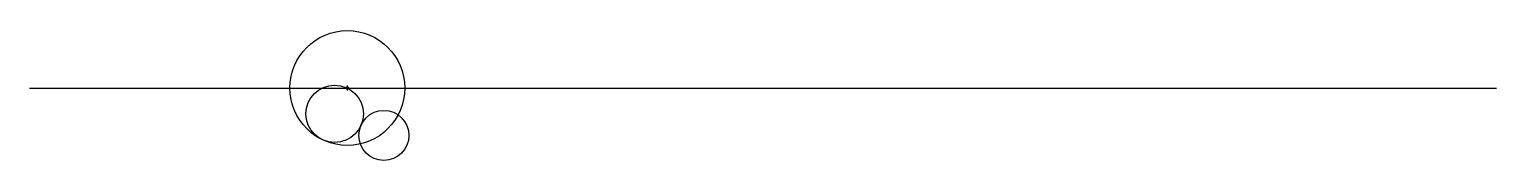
# Model space of a CAD drawing. Header units: millimetres. Extents: x 1576 to 4644, y 2131 to 2402.
import ezdxf

# ---------------------------------------------------------------- set-up
doc = ezdxf.new("R2010")
doc.units = ezdxf.units.MM
doc.header["$PDMODE"] = 34
doc.header["$PDSIZE"] = 5

msp = doc.modelspace()

# ---------------------------------------------------------------- linework, layer by layer
msp.add_line((1575.7, 2282), (4643.6, 2282))
for centre, radius in [((2240.6, 2282), 120), ((2214.1, 2228.1), 60), ((2317, 2183.1), 52.3)]:
    msp.add_circle(centre, radius)
msp.add_point((2240.6, 2282))

doc.saveas('drawing.dxf')
